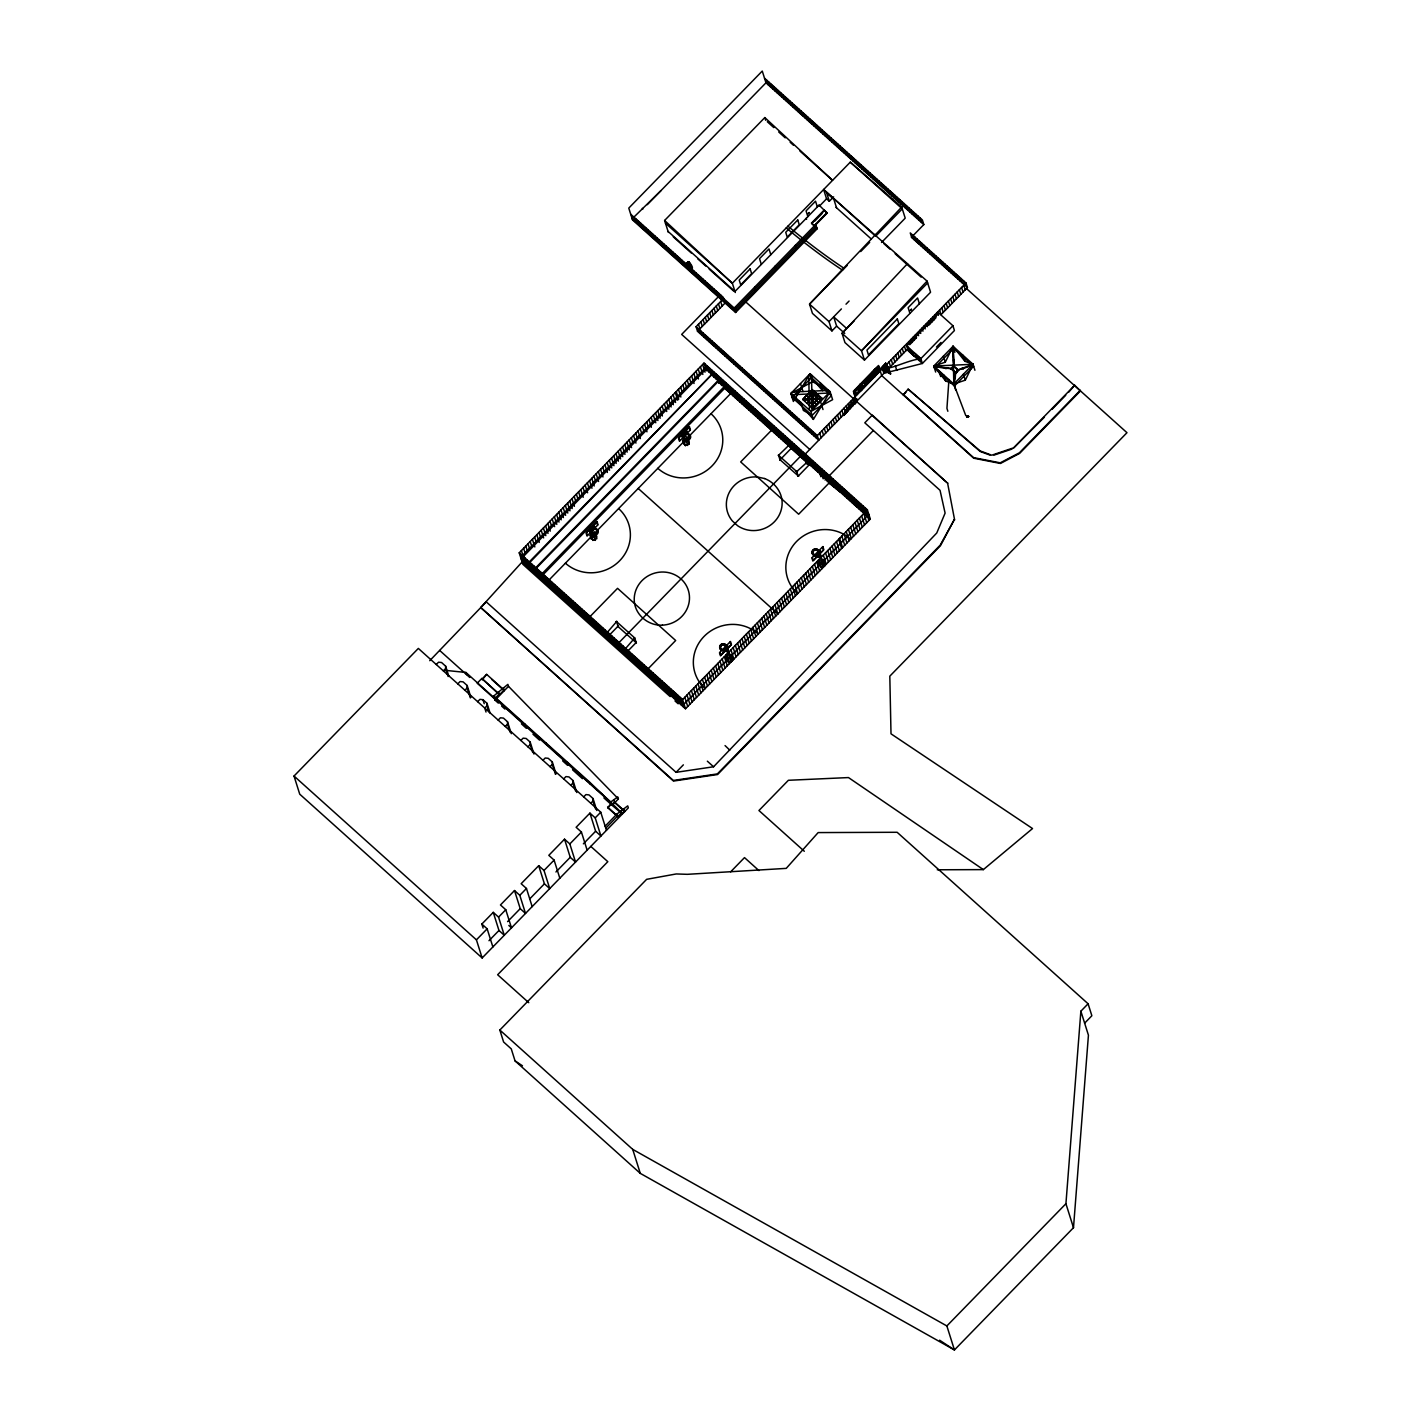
<?xml version="1.0" encoding="UTF-8"?>
<svg xmlns="http://www.w3.org/2000/svg" width="1421" height="1421" viewBox="0 0 1421 1421"><rect width="100%" height="100%" fill="white"/><g stroke="black" fill="none" stroke-linecap="round" stroke-linejoin="round"><path stroke-width="1.5" d="M661.014 190.574L632.15 218.816L735.296 311.448L735.296 307.256M974.93 370.277L973.048 364.273L957.861 370.028L955.96 373.386L958.642 370.224L953.651 365.73L950.862 368.803L953.74 366.032A42.879 4.121 -89.7 0 0 953.686 360.703L953.651 358.98A42.879 4.121 -89.7 0 0 953.029 346.298L933.792 366.05L935.675 372.053M886.722 369.407L890.523 373.883L885.514 366.352L888.107 367.542L890.523 373.883L883.152 369.531L886.864 365.712L890.523 373.883L884.821 367.062M947.86 411.273L946.937 408.324L948.944 379.514M862.316 384.203L861.126 384.984M862.334 387.507L863.275 385.553L862.334 387.187M862.618 386.103L861.783 387.56M871.428 374.54C870.043 376.618 874.039 374.22 871.766 373.901M1073.494 1227.708L1065.928 1203.711L1080.866 1011.201L1088.095 1003.777L897.131 832.28L818.159 832.582L786.239 868.373L687.302 874.324L676.254 873.951L646.626 879.333L499.837 1030.03L503.602 1042.002L511.258 1048.876L515.059 1060.901L640.285 1173.373L954.432 1349.95L1073.494 1227.708L1088.433 1035.198L1080.866 1011.201M692.72 273.205L691.245 268.587L687 267.184L689.718 266.953L692.418 268.978L687.409 262.405L690.038 263.542L690.872 266.811C696.024 272.459 685.082 266.917 685.988 263.88L688.812 261.713C698.457 272.477 685.561 270.239 685.988 263.88L692.347 269.812L686.698 263.134L687 264.093M860.682 386.317L859.51 387.187L861.019 386.281M966.813 417.046L966.955 415.731L968.767 416.531L966.813 417.046L966.955 415.731M967.204 417.188L967.364 415.66M967.612 417.117L967.754 415.785M607.566 637.709C604.92 640.001 607.353 635.009 607.353 638.224L625.311 654.37L624.618 653.731M618.472 626.341L617.531 626.128L636.413 642.931L635.915 642.15M685.1 432.943L684.744 434.986L683.59 434.471M728.369 650.96L726.131 647.603L724.621 649.131L727.303 652.044M797.696 476.071L798.638 476.266L779.756 459.463L780.253 460.244M820.752 556.108C820.503 551.597 815.068 557.334 819.686 557.192M688.67 263.063L689.007 262.05L692.347 269.812C690.642 265.425 687.853 267.876 684.993 266.153L688.812 261.713L684.94 265.691L686.929 266.757L690.943 266.082L689.309 267.734L690.073 263.596L686.929 266.757M865.176 380.935L867.059 379.247L865.425 380.952M866.632 380.348L865.762 380.597L867.112 380.011M874.022 371.787L876.508 369.3L876.42 370.597M875.443 371.538L876.846 369.726M876.65 369.549L875.425 371.236M869.989 378.59L871.926 377.347M871.57 375.588L870.54 375.943L871.037 374.984M872.121 376.334L874.057 374.771L872.245 376.707M870.256 378.501L871.677 376.458L871.659 378.395M955.694 390.011L953.811 384.025L955.623 372.497L951.288 368.59L933.792 366.05L945.693 381.023L953.811 384.025L965.321 380.153L973.048 364.273L953.029 346.298L945.302 362.177L933.792 366.05L953.811 384.025L965.765 415.554M858.497 387.471L857.272 388.732L858.266 389.23L858.497 387.471L859.705 387.365M860.185 385.73L858.87 388.608M860.114 387.329L860.38 385.908M845.424 413.795L845.051 412.605C845.229 408.822 861.09 394.896 855.122 399.869L856.064 402.854M856.099 401.273L843.701 413.991L843.808 415.447L856.792 401.095L845.655 411.575L846.117 413.067M606.714 634.05L606.057 634.139M859.137 392.125L854.074 393.599L854.962 389.656M865.211 385.038L864.98 384.363M864.98 384.576L864.75 385.5M606.501 633.429L605.346 634.317L606.234 633.393M855.016 393.315L855.602 391.308M968.11 415.998L968.074 416.992M886.864 365.712L888.267 367.826L887.272 369.975M855.602 401.361L855.531 399.585M875.549 370.845L875.975 369.922M953.527 367.4C955.409 363.048 948.358 371.698 952.816 368.217M955.338 374.345L955.356 377.187M886.597 367.186L887.024 365.996L890.274 372.249L889.493 373.048L883.152 369.531M887.93 370.419L884.892 367.24L890.363 373.439L887.45 371.574L887.379 369.762C894.146 373.563 887.024 373.279 883.187 369.94L884.732 369.442M592.735 529.163L591.687 530.246L591.207 529.322M819.686 560.673C818.958 565.522 825.601 560.123 820.592 559.945M956.084 371.734L957.523 370.242M878.142 373.119L879.741 369.371M861.108 385.571L861.055 385.233M872.37 376.352L874.554 375.02L874.554 373.066L874.359 374.842M847.449 411.717L846.65 409.177L854.554 400.456L855.495 403.44M876.544 368.021L879.226 367.773L874.395 376.991L878.942 371.254M480.742 607.531L673.305 780.449L717.356 773.912L940.258 545.078L954.432 519.358L940.453 545.7L717.552 774.534L673.501 781.07L480.742 607.531L522.129 561.952L685.508 708.742L870.291 519.038L867.378 509.837L703.999 363.101L519.216 552.805L522.839 564.297L670.144 696.574M866.437 380.171L866.313 379.744M856.437 399.106L845.904 410.758M683.217 432.606L684.336 433.707M864.554 382.533L864.909 380.952L863.471 383.084M865.016 381.556L864.909 380.952M689.309 267.734L690.943 266.082M790.858 393.457L813.38 419.408L830.095 391.681L810.094 373.705L790.858 393.457L793.38 401.45L810.094 373.705L812.617 381.698L830.095 391.681L832.617 399.674L810.876 411.415L790.858 393.457L812.617 381.698M867.219 378.519L867.698 379.549L867.219 378.519L870.274 376.156M860.717 385.269L862.05 384.025L862.263 385.127M872.458 376.156L873.506 374.949M860.771 387.986L860.291 388.857L861.375 387.631M871.482 377.808L870.629 379.425L871.872 376.636M868.604 377.897L869.066 377.169M866.579 382.853L867.449 380.81L866.455 382.977M854.074 393.599L860.504 383.972L854.518 391.628M868.462 377.826L870.185 376.05M871.197 375.073L872.441 374.327L871.624 375.18M862.245 384.15L861.162 385.535M874.217 375.304L872.689 376.05L873.879 375.446M869.35 377.844L869.297 377.045M870.416 378.164L871.322 377.204L870.007 378.714M867.254 382.178L866.295 381.965M591.687 530.246L592.131 529.642A3.517 3.357 -17.5 0 1 598.152 530.779A3.517 3.357 -17.5 0 1 593.942 535.095A3.517 3.357 -17.5 0 1 592.255 529.536L591.882 528.346M591.918 533.408C589.768 537.458 597.388 535.131 593.374 532.964M684.069 435.394L685.171 433.92M684.3 438.556C682.151 442.606 689.789 440.279 685.757 438.112M809.117 464.276L809.633 465.058L791.763 448.841C788.246 448.308 794.037 447.313 790.84 449M862.334 384.611L861.392 385.659M865.052 381.858L863.613 383.173M860.238 388.697L859.279 390.082M874.874 371.929L873.862 373.048L874.91 371.876M809.366 464.667L808.265 461.132L789.401 445.768L790.502 445.359L789.987 444.205L778.566 455.288L780.005 459.853M871.215 378.43L870.203 378.874M596.607 533.692L596.98 533.035A2.576 2.451 -17.5 0 0 593.019 530.051L592.646 530.708A2.576 2.451 -17.5 0 0 596.554 533.55M685.029 435.856L685.419 435.199A2.576 2.451 -17.5 0 1 689.363 438.183L688.99 438.84A2.576 2.451 -17.5 0 1 684.993 435.714L684.886 435.412M885.176 370.988L888.285 368.821L888.107 367.542L885.123 370.615L887.859 371.911L888.978 370.757L888.267 367.826L885.176 370.988L886.704 370.561L887.859 371.911M687 267.184L690.109 264.981L691.245 268.587M865.158 384.7L864.998 383.936M636.164 642.541L634.725 637.976L616.572 621.652L605.932 633.961L623.855 650.516L624.956 654.051M616.305 622.256L616.661 621.137L616.199 622.078M623.855 650.516L634.725 637.976M862.121 386.69L863.613 385.89M859.35 388.679L858.621 390.97M868.995 379.851L868.338 381.396L867.876 380.348M873.524 375.357L872.636 375.89M735.279 292.531L732.348 283.241L850.273 162.172L901.713 207.04L809.526 304.112L812.457 313.402L831.96 330.915L836.614 326.12L833.683 316.847L846.685 328.517M907.557 263.596L842.031 333.313L844.962 342.585L864.465 360.099L930.577 292.229L927.06 281.109L823.629 189.526L826.56 198.816L829.313 201.285L833.63 196.862M927.06 281.109L861.535 350.827L864.465 360.099M858.817 390.295L860.487 389.461L859.918 388.093M429.746 660.694L486.248 601.865L676.076 772.331L713.573 766.772L936.759 532.999L945.107 513.123L940.045 490.316L864.803 422.801L872.281 415.11L947.7 483.282M647.265 204.677L765.972 82.809L762.26 71.05L628.775 208.105L632.487 219.864L735.634 312.496L817.111 228.834L815.725 224.429L734.248 308.091L735.634 312.496M668.385 232.44L664.602 220.468L764.818 117.57L832.564 180.343L799.934 151.052M687.586 267.255L688.776 266.047L692.24 269.155M718.244 296.882L681.671 334.415L809.757 449.427M696.077 326.723L817.306 435.59L818.762 440.19L697.533 331.324L696.077 326.723L723.644 298.428M817.111 228.834L814.286 226.294L827.146 213.097L819.082 205.121L734.959 291.483L668.048 231.41M697.516 331.306L725.101 303.028L723.289 297.362L688.954 266.526L690.411 271.127M826.56 198.816L819.402 206.152L819.082 205.121M814.286 226.294L811.515 223.061L824.358 209.864M811.675 223.577L824.517 210.379L827.146 213.097M814.695 221.161L821.835 213.825M814.126 225.779L826.969 212.582M816.258 226.117L734.764 309.76L724.23 300.311M735.296 311.448L816.791 227.786L811.515 223.061M605.133 826.169L616.945 814.055L627.727 805.867L628.348 807.856L482.145 957.967L299.742 794.179L294.023 776.044L418.342 648.42L600.746 812.208L606.447 830.344M527.049 564.19L711.832 374.487L705.917 369.158L521.134 558.862L527.049 564.19L528.044 567.334M711.832 374.487L527.315 565.007L533.23 570.318L533.976 572.663M436.265 664.513L438.538 662.204L441.576 662.523L445.626 666.165L448.77 676.13M533.23 570.318L718.014 380.615L712.099 375.304M443.37 670.89L445.626 668.563L445.626 666.165M539.412 576.429L724.177 386.725L718.262 381.396L533.479 571.1L539.891 577.974L724.674 388.288L724.177 386.725M847.271 265.354L809.526 304.112L829.029 321.626L831.96 330.915M860.7 251.57L869.67 242.369M590.976 532.573L590.212 535.646L591.26 538.95L595.275 540.353L596.838 536.445L594.12 531.632M684.176 436.904L682.595 440.812L685.331 445.608L689.274 443.849L688.19 438.307L686.503 436.798L687.551 440.084M545.824 583.303L591.26 536.658L591.26 538.95M594.298 533.532L683.643 441.807L683.643 444.098M686.68 438.68L730.607 393.599L727.836 384.505M595.239 533.745L596.891 538.701M687.622 438.894L689.274 443.849M590.212 535.646L594.227 537.067L595.861 535.397M682.595 440.812L686.627 442.215L688.244 440.546M881.517 242.494L905.213 218.159L901.713 207.04M457.811 683.856L460.084 681.547L463.122 681.867L467.172 685.508L470.937 697.462M464.916 690.233L467.172 687.924L467.172 685.508M829.029 321.626L841.41 308.908M846.01 304.183L849.083 301.039M481.826 678.456L477.207 683.199L494.615 698.83L499.233 694.087L481.826 678.456L499.446 694.745L504.064 690.02L486.657 674.371L482.039 679.114M764.534 78.208L922.371 219.971L923.828 224.571L911.447 237.289L967.435 287.557L941.057 314.645L939.601 310.044M482.252 679.789L486.657 674.371M477.651 701.69L479.925 699.363L482.962 699.683L487.012 703.324L490.156 713.289M854.376 320.631L842.031 333.313L861.535 350.827L927.647 282.939M487.012 703.324L487.012 705.74L484.756 708.049L486.018 712.045M495.041 700.18L508.505 686.343L507.883 684.354L493.726 696.006L495.041 700.18L498.345 703.129M792.119 397.454L811.355 377.702L831.356 395.677L812.137 415.412L803.38 410.438L800.858 402.445L792.119 397.454L812.137 415.412M586.749 619.947L617.549 588.33L675.668 640.498L644.743 672.24M771.461 430.297L740.678 461.914L798.655 514.224L829.58 482.483L829.988 483.797M804.712 401.29L814.34 391.432M806.719 403.102L816.329 393.226M498.167 720.092L500.423 717.783L503.46 718.102L507.51 721.744L511.294 733.698M808.727 404.896L818.336 395.02M810.716 406.69L820.343 396.814M830.095 391.681L810.876 411.415L813.38 419.408M505.254 726.468L507.528 724.159L507.51 721.744M607.335 637.194L617.673 626.59M780.342 459.516L790.68 448.894M859.829 384.967L874.839 369.567M862.529 384.789L862.867 382.551M873.808 373.013L874.164 371.769M873.311 371.929L875.07 371.663M872.441 374.185C868.782 377.311 874.164 372.941 871.446 374.167M869.688 377.133L870.078 375.979M858.621 391.255L858.781 389.745M857.947 390.811L859.474 389.603M865.211 382.658L865.78 384.221L865.407 382.835L864.661 384.274L865.3 382.995M868.071 380.526L869.883 379.07M860.86 388.697L860.824 387.578M868.142 381.219L868.444 379.78M869.279 380.046L869.741 378.963M860.682 390.793L874.697 376.405M817.306 435.59L965.978 282.957L910.257 232.92L911.714 237.52M520.85 740.465L523.106 738.156L526.143 738.476L530.193 742.117L533.976 754.071M906.74 345.96L920.844 358.643L922.371 363.474L908.25 350.809L906.74 345.96L938.801 313.046L952.923 325.711L954.432 330.542L922.371 363.474L883.898 373.332L882.441 368.714L880.683 368.217C890.452 370.437 904.644 361.005 920.844 358.643L952.923 325.711M853.719 401.539L856.526 398.644M615.666 646.022L800.449 456.319M856.774 399.088L846.134 410.012L846.863 412.321M910.524 343.846L916.527 337.683M928.517 325.391L935.995 317.7L935.196 314.556M888.107 367.542L887.716 370.863L885.123 370.615L888.764 371.396L886.615 369.069L885.123 370.615L884.146 367.755L885.994 369.14L883.631 368.483L886.118 365.925L886.97 368.146L884.892 367.24M886.899 369.975L885.869 371.041L883.986 369.869M802.261 457.136L908.072 348.5M887.45 371.574L889.013 369.975M527.955 746.842L530.211 744.515L530.193 742.117M625.293 653.696L635.826 642.896M798.513 475.822L809.029 465.004M936.475 347.044L940.968 342.425M542.946 760.306L545.202 757.997L548.24 758.317L552.289 761.958L556.073 773.912M905.799 392.374L903.276 394.967L908.126 389.159L980.064 450.901L991.734 455.2L1013.795 447.757L1074.667 385.269L1080.457 390.917L1019.603 453.406L1000.437 463.459L973.722 458.219L881.695 375.588L878.515 365.481L853.346 391.308L856.543 401.415M825.068 480.067L873.364 430.492M934.414 368.057L953.651 348.305L973.669 366.281L954.432 386.015L939.423 372.551M550.034 766.683L552.307 764.356L552.289 761.958M563.675 778.921L565.931 776.594L568.968 776.932L573.018 780.555L576.784 792.527M953.811 384.025L973.048 364.273L964.93 361.289L953.029 346.298L953.811 384.025A42.879 4.121 -89.7 0 0 955.072 377.364L955.232 376.228A42.879 4.121 -89.7 0 0 955.623 372.497M570.762 785.298L573.018 782.971L573.018 780.555M725.776 649.646L723.378 652.115L722.898 650.623L727.712 645.685L728.191 647.177M727.179 648.775L730.962 644.885L730.074 642.079M727.339 648.829L731.478 644.583L730.483 641.439L719.47 652.736L720.465 655.898L725.918 650.072L720.891 655.241L720.003 652.417M583.694 796.897L585.949 794.588L588.987 794.907L593.037 798.549L596.802 810.503M674.549 697.764L685.508 708.742L682.613 699.523L867.378 509.837M729.168 654.015L731.424 654.939L732.508 660.481L731.424 654.939M821.551 559.181L823.825 560.087L824.908 565.647L823.825 560.087M729.861 658.847L730.891 662.15L728.564 662.257L726.877 660.747L725.794 655.205L725.829 657.443L727.516 658.953L731.478 657.195M819.224 563.64L818.176 560.354L818.23 562.592L819.917 564.101L823.86 562.343M590.781 803.274L593.037 800.947L593.037 798.549M483.122 928.091L481.843 924.059L493.265 912.353L498.558 917.113L504.277 935.249L498.966 930.471L493.265 912.353M514.509 890.541L520.228 908.658L525.521 913.437L519.802 895.301L514.509 890.541L500.458 904.964L505.769 909.724L511.489 927.842L508.825 925.462M538.701 865.691L544.421 883.826L549.732 888.587L544.012 870.451L538.701 865.691L521.152 883.72L526.463 888.48L532.165 906.598M564.528 839.189L570.247 857.307L575.541 862.067L569.839 843.95L564.528 839.189L548.808 855.335L554.101 860.096L559.821 878.214M589.928 813.114L595.63 831.232L600.941 836.01L595.221 817.874L589.928 813.114L576.127 827.288L581.42 832.049L587.139 850.167M482.145 957.967L476.426 939.849L487.154 928.837L481.843 924.059M498.558 917.113L505.769 909.724M519.802 895.301L526.463 888.48M544.012 870.451L554.101 860.096M569.839 843.95L581.42 832.049M595.221 817.874L600.746 812.208M493.726 696.006L589.271 781.799L621.616 812.741L617.762 816.684L607.815 807.75L611.456 803.167L465.91 672.453L444.507 670.268M607.815 807.75L611.669 803.789M611.918 804.641L614.529 801.977L624.476 810.911L621.883 813.576L612.149 805.334L618.401 798.922L617.762 796.915L611.03 801.799M488.984 940.72L498.966 930.471M507.581 921.643L520.228 908.658M529.802 898.836L544.421 883.826M555.948 871.979L570.247 857.307M583.374 843.825L595.63 831.232M605.772 828.159L617.567 816.045L607.62 807.11M676.076 772.331L683.359 764.853M1044.417 417.135L1013.795 447.757M1052.037 409.319L1065.732 395.251M1068.77 392.125L1074.667 385.269M903.081 394.345L973.527 457.615L1000.242 462.837L1019.408 452.784L1080.262 390.295M730.643 871.837L744.497 857.609L758.921 870.576M1084.632 1023.173L1091.861 1015.749L1088.095 1003.777M939.601 1340.198L954.432 1349.95L946.866 1325.953L1065.928 1203.711M876.029 371.023L874.501 371.041M871.393 375.126L872.512 374.54M690.215 263.897L688.403 266.739L690.18 266.402L690.038 263.542M888.267 367.826L886.473 370.703L887.628 371.076L886.438 370.988M798.176 476.159L796.719 471.594L808.265 461.132M778.868 455.306C780.005 454.24 776.95 455.697 778.992 455.057M856.028 394.772L862.227 389.461M864.945 381.254L864.27 382.658L865.016 381.485M871.641 372.853L876.224 368.998M937.274 869.776L983.35 869.616L1032.534 828.55L891.003 733.822L889.812 676.165L1126.977 432.695L966.475 288.552M857.911 392.48L863.702 387.684M682.862 432.766L682.915 435.306L682.542 433.014L684.389 432.695M590.461 527.617L590.514 530.157L590.159 527.866L592.308 527.759M817.785 555.469L819.242 554.332L820.574 554.989L820.361 556.783L817.963 556.588L817.022 554.297L818.514 552.751L819.242 554.332M878.746 366.263L874.324 369.78L879.226 367.773M862.405 386.832L863.417 385.713M871.037 378.323L871.126 377.027M873.205 375.144L872.974 376.263L873.471 374.664M817.963 556.588L820.574 554.989M725.58 651.44L728.191 649.841L727.978 651.635L725.42 651.084M887.716 370.863L887.379 369.762L888.551 370.011L886.828 364.202M993.936 455.146L1011.983 449.054M854.572 395.198L857.467 394.363M859.083 390.597L858.586 389.567M590.834 527.457L591.989 527.546M688.261 267.112L689.718 266.953M871.499 374.38L870.647 376.085M792.208 392.054L828.692 390.402M792.279 394.718L828.745 393.066M818.23 562.592L820.947 567.405L823.292 567.299L822.244 563.995M966.493 416.353L968.767 416.531M908.126 389.159L980.259 451.505L989.993 455.093M686.752 263.329L688.865 264.199L688.03 261.944L685.437 264.608L687.835 265.247L686.752 263.329L689.86 266.722M690.286 267.414L689.238 265.834L690.872 266.811L689.7 268.018L688.563 266.651M726.841 649.166L728.191 649.841M499.837 1030.03L632.718 1149.376L946.866 1325.953M616.341 622.114L616.27 622.007M886.615 369.069L888.232 370.117M515.059 1060.901L522.466 1065.786M887.397 369.833L890.452 373.35M983.35 869.616L848.479 777.571L788.389 780.289L758.938 810.521L804.322 851.268M688.492 265.159L690.18 266.402M765.972 82.809L923.828 224.571M850.273 162.172L902.282 208.869L875.638 236.241L875.052 234.394M767.304 121.744L773.823 127.606M778.726 131.993L785.245 137.855M790.147 142.26L793.415 145.191M823.629 189.526L874.306 235.033M883.755 243.542L890.257 249.368M895.141 253.755L921.145 277.113M836.028 207.324L871.339 239.048M953.971 366.636L958.322 370.526M951.484 369.194L955.818 373.084M934.112 367.044L944.112 376.032M907.539 346.919L913.579 353.616L908.09 348.713M908.268 349.229L914.325 355.996L908.854 351.076L906.616 343.9M919.547 359.371L915.497 355.73L918.783 359.993M888.409 371.343L890.363 373.084M836.614 326.12L844.749 333.42M874.927 374.256L874.554 373.066M868.267 378.963L867.805 377.933M867.911 381.84L867.449 380.81M665.454 223.15L732.348 283.241L664.602 220.468M673.27 236.845L691.228 252.956M697.747 258.817L705.917 266.153M709.168 269.084L733.645 291.056M745.847 301.998L946.066 481.808M690.126 266.917L691.832 268.995M630.693 214.216L686.663 264.466M723.715 298.623L734.248 308.091M810.414 391.61L820.414 400.58M808.478 393.581L818.496 402.569M806.56 395.553L816.578 404.541M804.641 397.525L814.642 406.513M870.291 519.038L723.875 387.56L720.962 378.341M778.566 455.288L796.719 471.594M684.531 434.79L684.283 433.494M823.168 561.881L824.855 563.391M638.207 488.451L777.891 613.89M730.785 656.733L732.472 658.243M519.216 552.805L682.613 699.523M674.975 700.908L678.19 703.804M707.338 761.176L713.573 766.772M491.613 679.327L504.277 690.695L503.425 688.013M494.046 697L611.243 802.474M439.711 650.481L469.747 677.462M501.631 706.095L504.935 709.061M521.436 723.875L526.374 728.316M532.982 734.231L539.571 740.163M562.663 760.892L567.618 765.351M572.556 769.791L582.45 778.672M603.907 797.927L612.149 805.334M590.816 846.401L607.815 861.677L497.652 974.753L528.772 1002.693M294.023 776.044L476.426 939.849M603.57 635.045L627.922 657.159M725.047 745.581L729.772 750.128M508.505 686.343L618.401 798.922M831.356 395.677L820.095 382.693L822.617 390.686L811.355 377.702M817.768 553.515L819.278 555.789L817.697 553.302M789.863 445.057L791.213 448.361M888.285 368.821L888.693 369.993L888.445 368.945M874.11 372.089L873.879 371.361M965.978 282.957L967.435 287.557M963.491 280.719L964.93 285.319M963.775 285.212L965.232 289.831M960.987 278.48L962.443 283.081M958.695 276.42L960.152 281.038M961.573 287.468L963.029 292.087M956.422 274.36L957.861 278.978M954.13 272.317L955.587 276.917M959.388 289.724L960.827 294.342M951.839 270.256L953.296 274.875M957.186 291.98L958.642 296.598M949.548 268.214L951.004 272.814M947.256 266.153L948.713 270.754M954.983 294.236L956.44 298.854M944.983 264.093L946.422 268.711M942.691 262.05L944.148 266.651M952.78 296.492L954.237 301.11M940.4 259.99L941.857 264.59M938.109 257.929L939.565 262.548M950.596 298.747L952.034 303.366M935.835 255.887L937.274 260.487M933.544 253.826L935 258.427M948.393 301.021L949.85 305.622M931.252 251.766L932.709 256.384M920.098 217.91L921.536 222.511M963.029 355.286L964.93 361.289M946.191 303.277L947.647 307.877M928.961 249.723L930.418 254.323M917.806 215.85L919.263 220.468M926.67 247.663L928.126 252.281M915.515 213.807L916.971 218.408M943.988 305.533L945.445 310.133M924.183 245.424L925.639 250.025M963.225 369.105L962.923 368.11A4.529 1.332 -4.3 0 0 960.525 369.016M913.223 211.747L914.68 216.347M963.42 374.149L965.321 380.153M921.696 243.186L923.135 247.787M910.95 209.686L912.389 214.305M941.803 307.789L943.242 312.389M954.912 352.301L953.029 346.298L953.793 366.032M919.405 241.126L920.861 245.744M908.658 207.644L910.115 212.244M906.367 205.583L907.824 210.184M917.113 239.083L918.57 243.684M914.822 237.023L916.279 241.623M953.864 360.685L953.544 359.691L953.669 362.87M904.076 203.523L905.532 208.141M937.398 312.3L938.375 315.373M912.548 234.962L913.987 239.581M901.784 201.48L903.241 206.081M899.511 199.42L900.95 204.038M897.219 197.359L898.676 201.977M894.928 195.316L896.385 199.917M933.011 316.812L933.97 319.885M892.637 193.256L894.093 197.874M943.402 356.174L945.302 362.177M890.363 191.213L891.802 195.814M930.808 319.068L931.767 322.141M945.977 368.785L945.676 367.773A4.529 1.332 -4.3 0 1 948.482 368.181M888.072 189.153L889.528 193.753M928.606 321.324L929.583 324.397M885.78 187.092L887.237 191.711M943.793 375.037L945.693 381.023M883.489 185.05L884.946 189.65M926.403 323.579L927.38 326.652M881.198 182.989L882.654 187.59M919.405 303.703L917.593 297.966L908.126 307.682L909.937 313.419M938.801 370.544L940.684 376.547M878.924 180.929L880.363 185.547M924.201 325.835L925.178 328.908M876.633 178.886L878.089 183.487M874.341 176.826L875.798 181.426M922.016 328.091L922.975 331.164M872.05 174.765L873.506 179.383M919.813 330.347L920.772 333.42M869.776 172.723L871.215 177.323M867.485 170.662L868.942 175.28M917.611 332.603L918.588 335.676M865.194 168.602L866.65 173.22M862.902 166.559L864.359 171.159M915.408 334.859L916.385 337.932M860.629 164.499L862.067 169.117M858.337 162.456L859.794 167.056M913.223 337.132L914.183 340.187M856.046 160.395L857.502 164.996M911.021 339.388L911.98 342.461M853.755 158.335L855.211 162.953M851.463 156.292L852.92 160.893M908.818 341.644L909.795 344.717M849.19 154.232L850.628 158.832M846.898 152.171L848.355 156.79M844.607 150.129L846.063 154.729M842.316 148.068L843.772 152.669M904.431 346.156L905.87 350.756M840.042 146.008L841.481 150.626M837.751 143.965L839.207 148.566M902.228 348.411L903.685 353.012M835.459 141.905L836.916 146.523M900.026 350.667L901.482 355.268M833.168 139.862L834.624 144.462M830.876 137.801L832.333 142.402M897.823 352.923L899.28 357.524M828.603 135.741L830.042 140.359M826.312 133.698L827.768 138.299M895.639 355.179L897.077 359.779M824.02 131.638L825.477 136.238M821.729 129.577L823.185 134.196M893.436 357.435L894.893 362.035M895.301 365.748L896.793 370.437M819.455 127.535L820.894 132.135M817.164 125.474L818.62 130.075M891.233 359.691L892.69 364.309M814.872 123.414L816.329 128.032M889.031 361.946L890.487 366.565M812.581 121.371L814.038 125.972M810.29 119.311L811.746 123.929M808.016 117.25L809.473 121.869M836.525 207.768L833.878 199.384L826.667 192.901L829.313 201.285M805.725 115.208L807.181 119.808M884.644 366.458L886.082 371.076M803.433 113.147L804.89 117.765M801.124 111.069L802.599 115.705M798.833 109.026L800.289 113.627M796.542 106.966L797.998 111.566M794.268 104.905L795.707 109.524M791.977 102.863L793.433 107.463M789.685 100.802L791.142 105.403M787.394 98.742L788.85 103.36M785.12 96.699L786.559 101.3M782.829 94.639L784.285 99.257M871.677 376.458L872.121 377.524M817.341 206.915L815.53 201.178L806.062 210.894L807.856 216.631M780.538 92.578L781.994 97.196M778.246 90.535L779.703 95.136M775.973 88.475L777.411 93.093M773.681 86.432L775.138 91.033M771.39 84.372L772.846 88.972M769.098 82.311L770.555 86.93M766.807 80.269L768.264 84.869M806.222 218.319L806.56 219.349M764.818 117.57L765.67 120.27M854.074 400.846L855.051 403.901M852.884 399.07L854.607 404.363M851.872 403.813L852.671 406.353M850.682 401.326L852.138 405.926M850.628 405.021L851.428 407.614M848.497 403.582L850.184 408.893M847.591 408.005L848.426 410.687M846.294 405.838L847.751 410.438M795.351 245.336L796.417 248.711M844.092 408.093L845.548 412.694M843.701 413.991L844.074 415.181M841.889 410.349L843.346 414.95M839.687 412.605L841.143 417.206M837.502 414.861L838.958 419.461M865.087 507.777L868 516.995M866.011 511.24L868.924 520.459M835.299 417.117L836.756 421.717M862.813 505.716L865.709 514.935M863.808 513.496L866.721 522.715M860.522 503.673L863.435 512.874M833.097 419.373L834.553 423.991M858.231 501.613L861.144 510.832M861.623 515.752L864.519 524.971M855.939 499.553L858.852 508.771M830.894 421.628L832.351 426.247M853.666 497.51L856.561 506.729M859.421 518.008L862.316 527.227M828.709 423.884L830.148 428.503M851.374 495.449L854.27 504.668M820.485 401.557L823.008 409.55M849.083 493.389L851.996 502.608M857.218 520.264L860.131 529.482M826.507 426.14L827.963 430.758M846.792 491.346L849.705 500.565M816.418 396.992L814.411 395.198M774.978 266.26L776.044 269.617M770.804 254.679L768.992 248.941L759.525 258.675L761.336 264.413M816.489 400.758L814.57 402.747M844.518 489.286L847.413 498.505M855.016 522.519L857.929 531.738M824.304 428.396L825.761 433.014M842.227 487.225L845.122 496.444M852.831 524.775L855.726 533.994M839.935 485.183L842.848 494.401M810.165 391.557L813.007 400.562M822.102 430.652L823.558 435.27M810.485 395.375L808.567 397.347M837.644 483.122L840.557 492.341L829.562 483.46L826.205 472.856M850.628 527.031L853.524 536.25M810.645 402.925L808.638 401.113M835.353 481.08L838.337 490.494M819.704 433.121L821.16 437.721M833.079 479.019L836.099 488.646M848.426 529.287L851.339 538.506M830.788 476.959L833.878 486.781M800.467 383.581L802.989 391.574M828.496 474.916L831.711 485.094M846.223 531.543L849.136 540.762M815.032 433.529L816.471 438.13M812.741 431.469L814.197 436.087M844.021 533.799L846.934 543.017M823.931 470.795L827.395 481.826M810.45 429.426L811.906 434.027M821.64 468.752L824.535 477.971M808.158 427.366L809.615 431.966M841.836 536.054L844.731 545.273M819.349 466.692L823.168 478.806M805.885 425.305L807.323 429.924M817.057 464.631L820.876 476.745M803.593 423.263L805.05 427.863M839.633 538.31L842.546 547.529M814.766 462.589L817.679 471.808M838.71 539.27L841.623 548.47M801.302 421.202L802.758 425.82M812.492 460.528L815.388 469.747M799.011 419.142L800.467 423.76M810.201 458.468L813.096 467.687M836.507 541.525L839.42 550.744M796.719 417.099L798.176 421.7M754.604 287.166L755.67 290.541M807.91 456.425L810.823 465.644M794.446 415.039L795.884 419.657M834.322 543.781L837.218 553M805.618 454.365L808.531 463.583M792.154 412.996L793.611 417.596M803.345 452.322L807.164 464.418M789.863 410.935L791.319 415.536M832.12 546.037L835.015 555.256M801.053 450.262L803.949 459.48M787.571 408.875L789.028 413.493M798.762 448.201L801.675 457.42M785.298 406.832L786.737 411.433M829.917 548.293L832.83 557.512M796.471 446.158L799.384 455.359M783.007 404.772L784.463 409.372M794.179 444.098L797.092 453.317M827.715 550.549L830.628 559.767M780.715 402.711L782.172 407.33M791.906 442.038L794.801 451.256M778.424 400.669L779.88 405.269M825.53 552.805L828.425 562.023M789.614 439.995L792.527 449.214M776.132 398.608L777.589 403.209M822.475 547.227L823.363 550.034L813.274 560.389L812.386 557.583M787.323 437.934L790.236 447.153M773.859 396.548L775.315 401.166M823.327 555.06L826.223 564.279M785.031 435.874L787.945 445.093M771.567 394.505L773.024 399.106M782.758 433.831L785.653 443.05M769.276 392.445L770.733 397.063M821.125 557.316L824.038 566.535M780.466 431.771L783.362 440.99M766.985 390.384L768.441 395.002M778.175 429.71L781.088 438.929M764.711 388.342L766.15 392.942M818.922 559.572L821.835 568.791M819.917 564.101L820.947 567.405M775.884 427.668L778.797 436.886M762.42 386.281L763.876 390.899M773.61 425.607L776.505 434.826M816.738 561.828L819.633 571.047M760.128 384.238L761.585 388.839M771.319 423.565L774.214 432.766M757.837 382.178L759.294 386.778M814.535 564.084L817.43 573.302M769.027 421.504L771.94 430.723M755.563 380.118L757.002 384.736M766.736 419.444L769.649 428.662M753.272 378.075L754.729 382.675M812.332 566.34L815.245 575.558M764.445 417.401L767.358 426.602M750.981 376.014L752.437 380.615M762.171 415.341L765.066 424.559M748.689 373.954L750.146 378.572M810.13 568.595L813.043 577.814M759.88 413.28L762.775 422.499M746.398 371.911L747.855 376.512M757.588 411.237L760.501 420.456M807.927 570.851L810.84 580.07M720.998 295.302L722.454 299.92M744.124 369.851L745.563 374.451M718.724 293.259L720.163 297.859M755.297 409.177L758.21 418.396M741.833 367.79L743.29 372.409M720.66 301.483L722.117 306.083M805.743 573.125L808.638 582.326M716.433 291.198L717.889 295.799M753.023 407.117L755.919 416.335M739.542 365.748L740.998 370.348M714.141 289.138L715.598 293.756M750.732 405.074L753.627 414.293M718.458 303.739L719.914 308.339M737.25 363.687L738.707 368.305M803.54 575.381L806.453 584.582M711.85 287.095L713.306 291.696M748.441 403.013L751.354 412.232M734.977 361.627L736.415 366.245M709.576 285.035L711.015 289.635M716.273 305.995L717.729 310.595M746.132 400.935L749.062 410.172M732.685 359.584L734.142 364.185M801.337 577.637L804.25 586.837M707.285 282.974L708.742 287.593M743.84 398.892L746.753 408.093M730.394 357.524L731.851 362.142M714.07 308.25L715.527 312.851M741.549 396.832L744.462 406.051M704.994 280.932L706.45 285.532M799.135 579.892L802.03 589.129M728.103 355.481L729.559 360.081M702.702 278.871L704.159 283.49M739.275 394.772L742.171 403.99M725.811 353.42L727.268 358.021M711.868 310.506L713.324 315.125M796.915 582.166L799.828 591.385M700.411 276.811L701.867 281.429M736.984 392.729L739.879 401.948M723.538 351.36L724.976 355.978M698.137 274.768L699.576 279.369M734.693 390.668L737.606 399.887M709.665 312.762L711.122 317.38M721.246 349.317L722.703 353.918M794.73 584.422L797.625 593.641A38.527 36.751 -17.5 0 1 796.435 541.614A38.527 36.751 -17.5 0 1 850.682 539.163M695.846 272.708L697.302 277.326M732.401 388.608L735.314 397.827M718.955 347.257L720.411 351.857M693.555 270.665L695.011 275.265M707.48 315.018L708.919 319.636M730.11 386.565L733.023 395.784M716.664 345.196L718.12 349.815M792.527 586.678L795.423 595.896M714.39 343.154L715.829 347.754M705.278 317.274L706.734 321.892M725.545 382.444L728.44 391.663M790.325 588.933L793.238 598.152M712.099 341.093L713.555 345.694M687.16 266.011L688.119 269.084M723.253 380.402L726.167 389.62M709.807 339.033L711.264 343.651M703.075 319.53L704.532 324.148M684.389 262.423L685.828 267.024M788.122 591.189L791.035 600.408M707.516 336.99L708.972 341.591M682.098 260.363L683.554 264.963M718.689 376.299L721.584 385.5M700.873 321.785L702.329 326.404M705.225 334.93L706.681 339.548M785.92 593.445L788.833 602.664M679.806 258.302L681.263 262.921M716.397 374.238L719.292 383.457M702.951 332.869L704.407 337.488M718.014 380.615L718.76 382.959M677.515 256.26L678.972 260.86M714.106 372.178L716.273 379.052M700.66 330.827L702.116 335.427M698.475 324.254L699.931 328.855M783.735 595.719L786.63 604.92M675.241 254.199L676.68 258.817M711.814 370.135L713.981 377.009M698.368 328.766L699.825 333.384M709.523 368.075L711.441 374.132M672.95 252.139L674.407 256.757M781.532 597.975L784.445 607.176M670.659 250.096L672.115 254.696M707.249 366.014L709.15 372.071M668.367 248.036L669.824 252.654M704.958 363.971L706.859 370.028M779.33 600.23L782.243 609.431M703.999 363.101L706.415 370.792M666.076 245.993L667.533 250.593M702.631 364.504L705.047 372.195M777.127 602.486L780.04 611.705M663.802 243.932L665.241 248.533M661.511 241.872L662.968 246.49M700.429 366.778L702.862 374.451M774.942 604.742L777.838 613.961M659.22 239.829L660.676 244.43M656.928 237.769L658.385 242.369M698.226 369.034L699.683 373.634M772.74 606.998L775.653 616.217M654.655 235.708L656.093 240.327M696.041 371.29L698.457 378.963M652.363 233.666L653.82 238.266M770.537 609.254L773.45 618.472M650.072 231.605L651.529 236.206M642.363 208.336L642.683 209.367M693.839 373.545L695.295 378.146M768.335 611.51L771.248 620.728M647.781 229.545L649.237 234.163M645.507 227.502L646.946 232.103M691.636 375.801L694.052 383.475M766.15 613.765L769.045 622.984M643.216 225.442L644.672 230.06M640.924 223.399L642.381 227.999M689.434 378.057L690.89 382.658M763.947 616.021L766.843 625.24M638.633 221.339L640.089 225.939M636.342 219.278L637.798 223.896M687.249 380.313L688.688 384.913M761.745 618.277L764.658 627.496M634.068 217.235L635.507 221.836M685.046 382.569L686.503 387.169M759.542 620.533L762.455 629.752M682.844 384.825L684.3 389.425M757.357 622.789L760.253 632.008M680.641 387.08L682.098 391.699M755.155 625.045L758.05 634.263M678.456 389.336L680.872 397.027M752.952 627.3L755.865 636.519M689.931 430.226L689.043 427.401L678.954 437.757L679.86 440.581M676.254 391.592L678.67 399.283M750.75 629.556L753.663 638.775M675.33 392.533L677.746 400.225M748.565 631.812L751.46 641.031M673.128 394.789L675.561 402.48M686.627 442.215L687.657 445.501M746.362 634.086L749.258 643.287M670.925 397.045L673.359 404.736M684.283 442.322L685.331 445.608M744.16 636.342L747.073 645.543M668.74 399.319L671.156 406.992M741.957 638.597L744.87 647.816M666.538 401.575L668.954 409.248M739.755 640.853L742.668 650.072M664.335 403.83L666.751 411.504M737.57 643.109L740.465 652.328M662.133 406.086L663.589 410.687M735.368 645.365L738.281 654.584M659.948 408.342L662.364 416.016M733.165 647.621L736.078 656.839M657.745 410.598L660.161 418.271M730.962 649.877L733.875 659.095M655.543 412.854L657.959 420.527M728.778 652.132L731.673 661.351M653.34 415.11L655.774 422.783M726.575 654.388L729.47 663.607M727.516 658.953L728.564 662.257M651.155 417.365L652.594 421.966M725.829 657.443L726.877 660.747M724.373 656.644L727.286 665.863M648.953 419.621L651.369 427.295M722.17 658.9L725.083 668.119M646.75 421.877L648.207 426.495M719.985 661.156L722.88 670.375M644.548 424.133L646.981 431.824M717.783 663.412L720.678 672.63M642.363 426.389L643.802 431.007M715.58 665.667L718.493 674.886M640.16 428.645L641.617 433.263M713.378 667.923L716.291 677.142M637.958 430.9L640.374 438.592M711.193 670.197L714.088 679.398M635.755 433.156L637.194 437.792M708.99 672.453L711.885 681.654M633.535 435.448L635.951 443.121M706.788 674.709L709.701 683.927M631.333 437.704L632.789 442.304M704.585 676.964L707.498 686.183M629.148 439.959L631.563 447.633M702.383 679.22L705.296 688.439M626.945 442.215L629.361 449.889M700.198 681.476L703.093 690.695M624.743 444.471L627.158 452.162M697.995 683.732L700.908 692.951M622.54 446.727L624.974 454.418M695.793 685.988L698.706 695.206M620.355 448.983L622.771 456.674M693.59 688.244L696.503 697.462M618.153 451.239L620.568 458.93M691.405 690.499L694.301 699.718M615.95 453.494L618.366 461.186M689.203 692.755L692.098 701.974M613.748 455.75L616.181 463.441M687 695.011L689.913 704.23M611.545 458.024L613.979 465.697M684.798 697.267L687.711 706.486M609.36 460.28L611.776 467.953M607.158 462.536L609.573 470.209M680.322 697.48L683.217 706.699M678.03 695.42L680.943 704.638M604.955 464.791L607.389 472.465M675.739 693.359L678.652 702.578M602.753 467.047L604.209 471.648M673.447 691.317L676.36 700.535M671.174 689.256L674.069 698.475M600.568 469.303L602.984 476.976M668.882 687.196L671.796 696.414M666.591 685.153L669.504 694.372M598.365 471.559L599.822 476.159M664.3 683.092L667.213 692.311M662.026 681.05L664.921 690.251M596.163 473.815L598.578 481.488M659.735 678.989L662.63 688.208M593.96 476.071L595.417 480.671M657.443 676.929L660.356 686.148M655.152 674.886L658.065 684.087M591.775 478.326L594.191 486M652.878 672.826L655.774 682.044M650.587 670.765L653.482 679.984M589.573 480.582L591.989 488.273M648.296 668.723L651.209 677.941M646.004 666.662L648.917 675.881M587.37 482.838L588.827 487.456M643.713 664.602L646.626 673.82M641.439 662.559L644.335 671.778M585.168 485.094L587.601 492.785M597.548 525.077L596.66 522.253L586.571 532.609L587.459 535.433M639.148 660.499L642.043 669.717M582.983 487.35L584.422 491.968M636.857 658.456L639.77 667.657M634.565 656.395L637.478 665.614M580.78 489.606L583.196 497.297M632.292 654.335L635.187 663.554M594.227 537.067L595.275 540.353M630 652.292L632.896 661.493M578.578 491.861L580.034 496.48M591.9 537.174L592.93 540.46M627.709 650.232L630.622 659.451M625.418 648.171L628.331 657.39M576.375 494.135L577.832 498.735M616.572 621.652L618.011 626.235M623.126 646.129L626.039 655.347M620.853 644.068L623.748 653.287M574.191 496.391L575.629 500.991M618.561 642.008L621.474 651.227M571.988 498.647L574.404 506.32M616.27 639.965L619.183 649.184M613.979 637.905L616.892 647.123M569.785 500.903L572.201 508.576M611.705 635.844L614.6 645.063M609.414 633.802L612.309 643.02M567.583 503.158L570.016 510.832M607.122 631.741L610.035 640.96M604.831 629.698L607.744 638.899M565.38 505.414L567.814 513.088M602.54 627.638L605.453 636.857M563.196 507.67L565.611 515.343M600.266 625.577L603.161 634.796M597.975 623.535L600.888 632.736M560.993 509.926L563.409 517.599M595.683 621.474L598.596 630.693M593.392 619.414L596.305 628.633M558.79 512.182L561.206 519.855M591.118 617.371L594.014 626.59M588.827 615.311L591.722 624.53M556.588 514.438L559.021 522.111M586.536 613.25L589.449 622.469M554.403 516.693L556.819 524.385M584.244 611.208L587.157 620.426M581.971 609.147L584.866 618.366M552.201 518.949L554.616 526.64M579.679 607.087L582.574 616.305M577.388 605.044L580.301 614.263M549.998 521.205L551.455 525.823M575.096 602.984L578.01 612.202M572.805 600.941L575.718 610.142M547.795 523.461L550.229 531.152M570.532 598.88L573.427 608.099M568.24 596.82L571.135 606.039M545.611 525.717L548.026 533.408M565.949 594.777L568.862 603.978M543.408 527.973L545.824 535.664M563.657 592.717L566.57 601.936M561.348 590.639L564.279 599.875M541.206 530.246L543.621 537.92M559.057 588.578L561.97 597.797M556.783 586.536L559.679 595.754M539.003 532.502L540.46 537.102M554.492 584.475L557.387 593.694M623.855 808.904L624.707 811.604L614.742 802.67L613.89 799.97M552.201 582.432L555.114 591.633M536.818 534.758L539.234 542.431M549.909 580.372L552.822 589.591M620.995 810.734L621.883 813.576M534.616 537.014L536.072 541.614M547.636 578.311L550.531 587.53M545.344 576.269L548.24 585.47M532.413 539.27L534.829 546.943M543.053 574.208L545.966 583.427M540.762 572.148L543.675 581.367M616.945 814.055L617.762 816.684M530.211 541.525L531.667 546.126M538.47 570.105L541.383 579.324M536.197 568.045L539.092 577.263M528.008 543.781L529.465 548.382M533.905 565.984L536.818 575.203M525.823 546.037L527.262 550.638M531.614 563.942L534.527 573.16M529.322 561.881L532.236 571.1M523.621 548.293L525.077 552.893M527.049 559.821L529.944 569.039M524.758 557.778L527.653 566.997M521.418 550.549L523.834 558.222M522.466 555.718L525.379 564.936M520.175 553.675L523.088 562.876M589.271 781.799L589.91 783.806M593.037 800.947L595.559 808.922M567.725 762.455L568.347 764.445M573.018 782.971L575.541 790.946M546.161 743.094L546.801 745.084M552.307 764.356L555.451 774.338M524.615 723.733L525.237 725.722M530.211 744.515L532.715 752.491M498.611 692.098L499.446 694.745M507.528 724.159L510.032 732.135M632.718 1149.376L640.285 1173.373M487.012 705.74L488.895 711.726M482.962 699.683L484.224 703.679M465.91 672.453L466.603 674.638M467.172 687.924L470.315 697.889M445.626 668.563L448.148 676.538M487.154 928.837L492.874 946.954M947.505 482.66L954.628 519.979M592.699 527.795L592.788 528.772M811.498 374.966L812.226 410.03M808.727 375.108L809.455 410.154M690.357 264.981L690.357 266.278M842.582 270.185A120.909 20.516 39.4 0 1 786.239 227.911M844.287 268.427A120.909 20.516 39.4 0 1 787.945 226.17M705.118 688.617A38.527 36.751 -17.5 0 1 704.034 636.466A38.527 36.751 -17.5 0 1 758.299 634.015M618.615 508.576A38.527 36.751 -17.5 0 1 619.68 560.727A38.527 36.751 -17.5 0 1 565.416 563.178M710.997 413.724A38.527 36.751 -17.5 0 1 712.081 465.875A38.527 36.751 -17.5 0 1 657.816 468.326M814.713 555.522A3.517 3.357 -17.5 0 1 812.084 551.792A3.517 3.357 -17.5 0 1 815.778 548.861A3.517 3.357 -17.5 0 1 819.047 552.076M818.62 553.781A3.517 3.357 -17.5 0 1 816.524 555.433M814.748 555.664A3.517 3.357 -17.5 0 1 812.119 551.934A3.517 3.357 -17.5 0 1 815.832 549.003A3.517 3.357 -17.5 0 1 819.1 552.201M818.656 553.906A3.517 3.357 -17.5 0 1 816.56 555.575M818.159 552.13A2.576 2.451 -17.5 0 0 814.162 550.353L813.665 550.797A2.576 2.451 -17.5 0 0 816.418 554.687A2.576 2.451 -17.5 0 1 813.611 550.655L814.109 550.211A2.576 2.451 -17.5 0 1 818.105 551.987M722.312 650.374A3.517 3.357 -17.5 0 1 719.701 646.644A3.517 3.357 -17.5 0 1 723.396 643.713A3.517 3.357 -17.5 0 1 726.664 646.928A3.517 3.357 -17.5 0 0 723.431 643.855A3.517 3.357 -17.5 0 0 719.736 646.786A3.517 3.357 -17.5 0 0 722.365 650.516M725.687 649.344A3.517 3.357 -17.5 0 1 724.976 649.912M725.722 649.486A3.517 3.357 -17.5 0 1 724.177 650.427M725.509 648.242A2.576 2.451 -17.5 0 1 725.136 648.793M725.758 646.981A2.576 2.451 -17.5 0 0 721.779 645.205L721.264 645.649A2.576 2.451 -17.5 0 0 724.035 649.539A2.576 2.451 -17.5 0 1 721.229 645.507L721.726 645.063A2.576 2.451 -17.5 0 1 725.669 647.496M725.456 648.1A2.576 2.451 -17.5 0 1 725.083 648.651M951.288 368.59A42.879 12.576 -4.3 0 1 946.333 368.252L944.77 368.092A42.879 12.576 -4.3 0 1 933.792 366.05L973.048 364.273A42.879 12.576 -4.3 0 1 963.971 368.234L962.585 368.678A42.879 12.576 -4.3 0 1 958.127 369.922M807.998 213.807L809.206 212.564L807.998 213.807M910.435 310.329L911.447 309.281L910.435 310.329M885.052 363.776L885.922 367.488L885.052 363.776M885.692 363.066L886.42 366.707L885.692 363.066M807.803 461.079L808.833 460.546L807.803 461.079M727.143 655.88C729.186 661.422 731.549 651.688 727.143 655.88M885.887 367.311L884.839 367.915L882.69 365.836L885.656 367.844L883.738 364.753L885.887 367.311M634.299 637.993L634.423 637.798M796.293 471.612L797.43 471.594L796.293 471.612M623.357 650.356L624.334 650.658L623.41 650.267M623.286 650.942L624.423 649.912L623.286 650.942M885.301 368.128L881.588 367.329L885.301 368.128M809.1 392.622L802.723 399.496L812.723 408.484L822.333 398.608L812.332 389.62L810.45 391.237L812.723 408.484A139.524 11.279 87.4 0 0 812.332 389.62L802.723 399.496A139.524 40.41 -1.2 0 0 822.333 398.608L811.871 392.498L809.1 392.622M750.128 268.853L739.204 280.061L740.714 284.857L751.638 273.649L750.128 268.853M797.749 219.953L785.724 232.298L787.234 237.094L799.259 224.749L797.749 219.953M705.455 367.719L520.672 557.423L684.052 704.141L868.835 514.438L705.455 367.719M597.051 521.614L586.038 532.928L587.033 536.072L598.046 524.775L597.051 521.614M689.451 426.762L678.439 438.077L679.433 441.221L690.428 429.924L689.451 426.762M594.298 525.877L589.484 530.815L589.946 532.307L594.76 527.369L594.298 525.877M686.68 431.025L681.867 435.963L682.346 437.455L687.16 432.517L686.68 431.025M897.344 318.908L866.952 350.117L868.48 354.93L898.871 323.739L897.344 318.908M822.866 546.588L811.853 557.885L812.848 561.046L823.86 549.732L822.866 546.588M820.095 550.833L815.299 555.771L815.761 557.263L820.574 552.325L820.095 550.833M662.417 625.151C648.136 626.004 634.441 614.405 634.228 599.84A27.745 26.466 -17.5 0 1 661.316 572.041A27.745 26.466 -17.5 0 1 689.487 597.353A27.745 26.466 -17.5 0 1 662.417 625.151M764.551 478.54L757.482 477.012A28.011 26.715 -17.5 0 0 729.879 491.311A28.011 26.715 -17.5 0 0 732.366 520.956L737.588 525.699A28.011 26.715 -17.5 0 0 768.548 526.409A28.011 26.715 -17.5 0 0 781.852 499.126C780.253 489.73 773.433 481.843 764.551 478.54M920.169 358.27L914.769 353.42L920.737 360.046L920.169 358.27M686.343 440.244A3.517 3.357 -17.5 0 0 690.553 435.927A3.517 3.357 -17.5 0 0 684.656 434.684A3.517 3.357 -17.5 0 0 686.343 440.244"/></g></svg>
